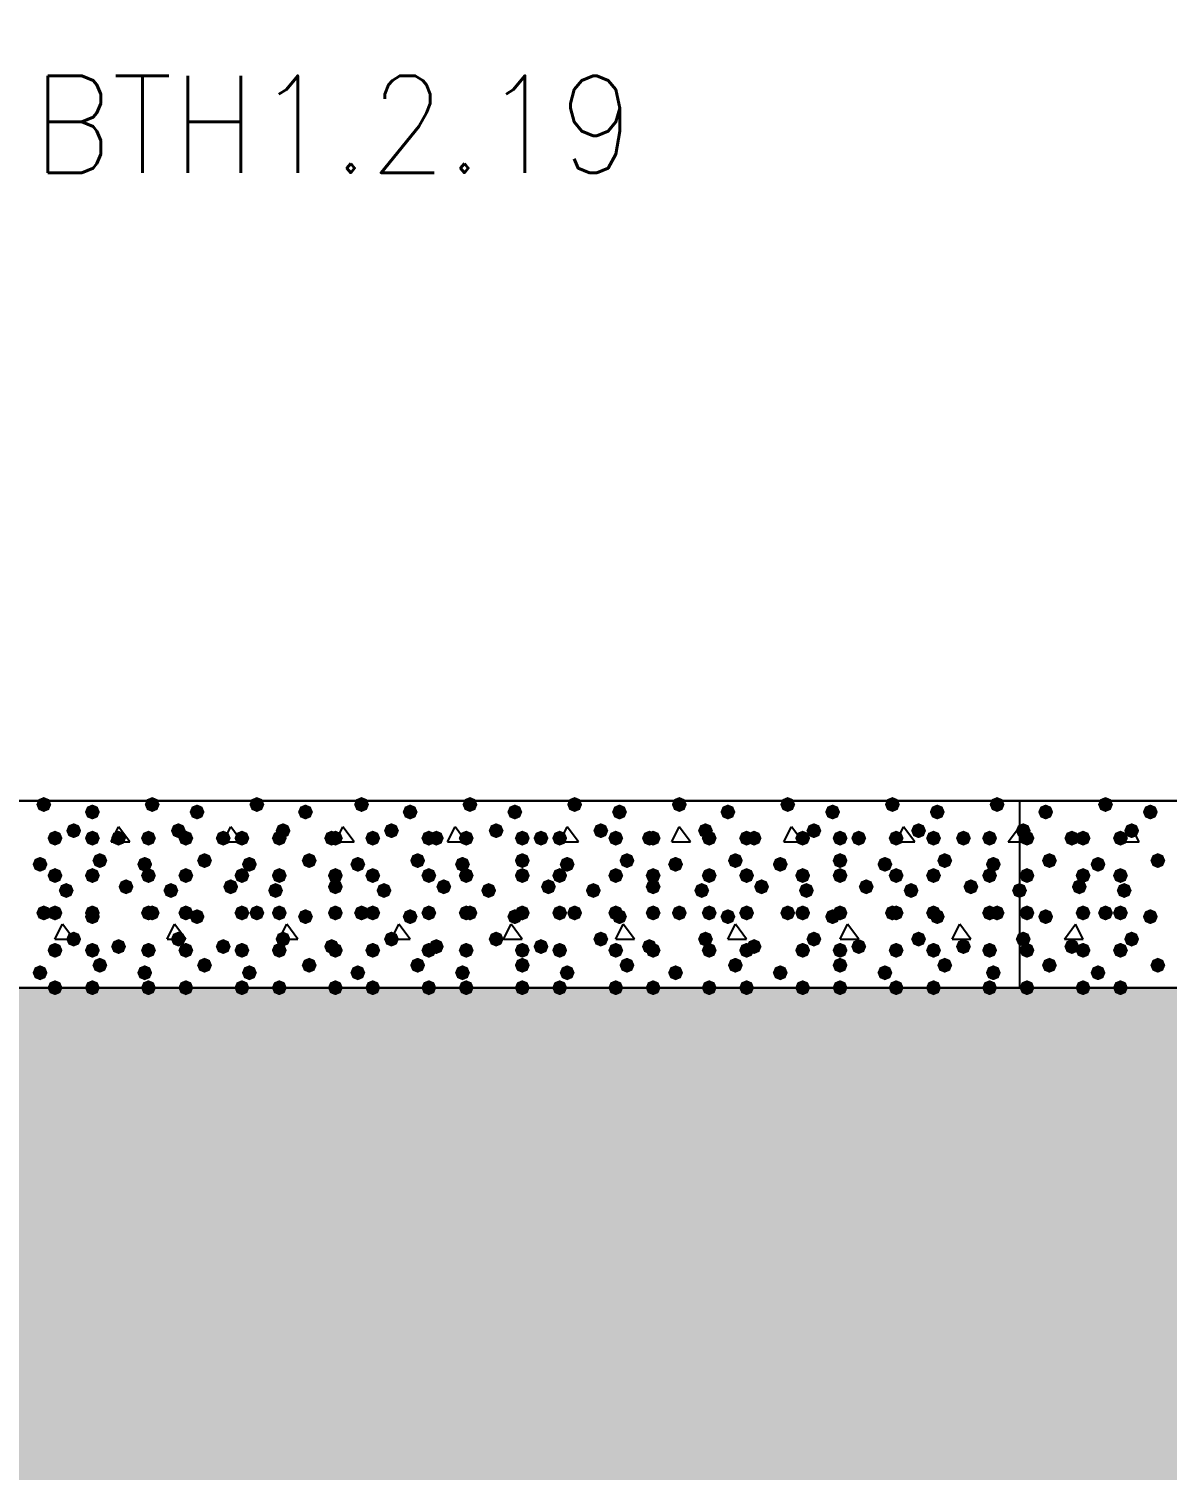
# Model space of a CAD drawing. Header units: millimetres. Extents: x 0 to 420, y 0 to 297.
# Drawn here: x 331.89 to 344.78, y 121.45 to 137.77 of the extents above; entities that cross this region are included whole.
import ezdxf

# ---------------------------------------------------------------- set-up
doc = ezdxf.new("R2010")
doc.units = ezdxf.units.MM
doc.layers.get('0').update_dxf_attribs({"linetype": 'CONTINUOUS'})
doc.styles.get("Standard").update_dxf_attribs({"font": 'STANDARD'})

msp = doc.modelspace()

# ---------------------------------------------------------------- hatches: boundary and pattern name
at = {"true_color": 0x000008}
for points in [[(332.147333, 128.989667), (332.122462, 128.929871), (332.062667, 128.905), (332.002871, 128.929871), (331.978, 128.989667), (332.002871, 129.049462), (332.062667, 129.074333), (332.122462, 129.049463)], [(332.697667, 128.905), (332.672796, 128.845204), (332.613, 128.820333), (332.553204, 128.845204), (332.528333, 128.905), (332.553204, 128.964796), (332.613, 128.989667), (332.672796, 128.964796)], [(333.375, 128.989667), (333.350129, 128.929871), (333.290333, 128.905), (333.230537, 128.929871), (333.205667, 128.989667), (333.230537, 129.049462), (333.290333, 129.074333), (333.350129, 129.049463)], [(333.883, 128.905), (333.858129, 128.845204), (333.798333, 128.820333), (333.738538, 128.845204), (333.713667, 128.905), (333.738537, 128.964796), (333.798333, 128.989667), (333.858129, 128.964796)], [(334.560333, 128.989667), (334.535462, 128.929871), (334.475667, 128.905), (334.415871, 128.929871), (334.391, 128.989667), (334.415871, 129.049462), (334.475667, 129.074333), (334.535462, 129.049463)], [(335.110667, 128.905), (335.085796, 128.845204), (335.026, 128.820333), (334.966204, 128.845204), (334.941333, 128.905), (334.966204, 128.964796), (335.026, 128.989667), (335.085796, 128.964796)], [(335.745667, 128.989667), (335.720796, 128.929871), (335.661, 128.905), (335.601204, 128.929871), (335.576333, 128.989667), (335.601204, 129.049462), (335.661, 129.074333), (335.720796, 129.049463)], [(336.296, 128.905), (336.271129, 128.845204), (336.211333, 128.820333), (336.151538, 128.845204), (336.126667, 128.905), (336.151537, 128.964796), (336.211333, 128.989667), (336.271129, 128.964796)], [(336.973333, 128.989667), (336.948463, 128.929871), (336.888667, 128.905), (336.828871, 128.929871), (336.804, 128.989667), (336.828871, 129.049462), (336.888667, 129.074333), (336.948462, 129.049463)], [(337.481333, 128.905), (337.456462, 128.845204), (337.396667, 128.820333), (337.336871, 128.845204), (337.312, 128.905), (337.336871, 128.964796), (337.396667, 128.989667), (337.456462, 128.964796)], [(338.158667, 128.989667), (338.133796, 128.929871), (338.074, 128.905), (338.014204, 128.929871), (337.989333, 128.989667), (338.014204, 129.049462), (338.074, 129.074333), (338.133796, 129.049463)], [(338.666667, 128.905), (338.641796, 128.845204), (338.582, 128.820333), (338.522204, 128.845204), (338.497333, 128.905), (338.522204, 128.964796), (338.582, 128.989667), (338.641796, 128.964796)], [(339.344, 128.989667), (339.319129, 128.929871), (339.259333, 128.905), (339.199537, 128.929871), (339.174667, 128.989667), (339.199537, 129.049462), (339.259333, 129.074333), (339.319129, 129.049463)], [(339.894333, 128.905), (339.869462, 128.845204), (339.809667, 128.820333), (339.749871, 128.845204), (339.725, 128.905), (339.749871, 128.964796), (339.809667, 128.989667), (339.869462, 128.964796)], [(340.571667, 128.989667), (340.546796, 128.929871), (340.487, 128.905), (340.427204, 128.929871), (340.402333, 128.989667), (340.427204, 129.049462), (340.487, 129.074333), (340.546796, 129.049463)], [(341.079667, 128.905), (341.054796, 128.845204), (340.995, 128.820333), (340.935204, 128.845204), (340.910333, 128.905), (340.935204, 128.964796), (340.995, 128.989667), (341.054796, 128.964796)], [(341.757, 128.989667), (341.732129, 128.929871), (341.672333, 128.905), (341.612538, 128.929871), (341.587667, 128.989667), (341.612537, 129.049462), (341.672333, 129.074333), (341.732129, 129.049463)], [(342.265, 128.905), (342.240129, 128.845204), (342.180333, 128.820333), (342.120538, 128.845204), (342.095667, 128.905), (342.120537, 128.964796), (342.180333, 128.989667), (342.240129, 128.964796)], [(342.942333, 128.989667), (342.917462, 128.929871), (342.857667, 128.905), (342.797871, 128.929871), (342.773, 128.989667), (342.797871, 129.049462), (342.857667, 129.074333), (342.917462, 129.049463)], [(332.274333, 128.608667), (332.249462, 128.548871), (332.189667, 128.524), (332.129871, 128.548871), (332.105, 128.608667), (332.129871, 128.668462), (332.189667, 128.693333), (332.249462, 128.668463)], [(332.486, 128.693333), (332.461129, 128.633537), (332.401333, 128.608667), (332.341537, 128.633537), (332.316667, 128.693333), (332.341537, 128.753129), (332.401333, 128.778), (332.461129, 128.753129)], [(332.697667, 128.608667), (332.672796, 128.548871), (332.613, 128.524), (332.553204, 128.548871), (332.528333, 128.608667), (332.553204, 128.668462), (332.613, 128.693333), (332.672796, 128.668463)], [(332.994, 128.608667), (332.969129, 128.548871), (332.909333, 128.524), (332.849538, 128.548871), (332.824667, 128.608667), (332.849537, 128.668462), (332.909333, 128.693333), (332.969129, 128.668463)], [(333.332667, 128.608667), (333.307796, 128.548871), (333.248, 128.524), (333.188204, 128.548871), (333.163333, 128.608667), (333.188204, 128.668462), (333.248, 128.693333), (333.307796, 128.668463)], [(333.671333, 128.693333), (333.646462, 128.633537), (333.586667, 128.608667), (333.526871, 128.633537), (333.502, 128.693333), (333.526871, 128.753129), (333.586667, 128.778), (333.646462, 128.753129)], [(333.756, 128.608667), (333.731129, 128.548871), (333.671333, 128.524), (333.611537, 128.548871), (333.586667, 128.608667), (333.611537, 128.668462), (333.671333, 128.693333), (333.731129, 128.668463)], [(334.179333, 128.608667), (334.154462, 128.548871), (334.094667, 128.524), (334.034871, 128.548871), (334.01, 128.608667), (334.034871, 128.668462), (334.094667, 128.693333), (334.154462, 128.668463)], [(334.391, 128.608667), (334.366129, 128.548871), (334.306333, 128.524), (334.246537, 128.548871), (334.221667, 128.608667), (334.246537, 128.668462), (334.306333, 128.693333), (334.366129, 128.668463)], [(334.814333, 128.608667), (334.789462, 128.548871), (334.729667, 128.524), (334.669871, 128.548871), (334.645, 128.608667), (334.669871, 128.668462), (334.729667, 128.693333), (334.789462, 128.668463)], [(334.856667, 128.693333), (334.831796, 128.633537), (334.772, 128.608667), (334.712204, 128.633537), (334.687333, 128.693333), (334.712204, 128.753129), (334.772, 128.778), (334.831796, 128.753129)], [(335.407, 128.608667), (335.382129, 128.548871), (335.322333, 128.524), (335.262538, 128.548871), (335.237667, 128.608667), (335.262537, 128.668462), (335.322333, 128.693333), (335.382129, 128.668463)], [(335.449333, 128.608667), (335.424463, 128.548871), (335.364667, 128.524), (335.304871, 128.548871), (335.28, 128.608667), (335.304871, 128.668462), (335.364667, 128.693333), (335.424462, 128.668463)], [(335.872667, 128.608667), (335.847796, 128.548871), (335.788, 128.524), (335.728204, 128.548871), (335.703333, 128.608667), (335.728204, 128.668462), (335.788, 128.693333), (335.847796, 128.668463)], [(336.084333, 128.693333), (336.059463, 128.633537), (335.999667, 128.608667), (335.939871, 128.633537), (335.915, 128.693333), (335.939871, 128.753129), (335.999667, 128.778), (336.059462, 128.753129)], [(336.507667, 128.608667), (336.482796, 128.548871), (336.423, 128.524), (336.363204, 128.548871), (336.338333, 128.608667), (336.363204, 128.668462), (336.423, 128.693333), (336.482796, 128.668463)], [(336.592333, 128.608667), (336.567462, 128.548871), (336.507667, 128.524), (336.447871, 128.548871), (336.423, 128.608667), (336.447871, 128.668462), (336.507667, 128.693333), (336.567462, 128.668463)], [(336.931, 128.608667), (336.906129, 128.548871), (336.846333, 128.524), (336.786538, 128.548871), (336.761667, 128.608667), (336.786537, 128.668462), (336.846333, 128.693333), (336.906129, 128.668463)], [(337.269667, 128.693333), (337.244796, 128.633537), (337.185, 128.608667), (337.125204, 128.633537), (337.100333, 128.693333), (337.125204, 128.753129), (337.185, 128.778), (337.244796, 128.753129)], [(337.566, 128.608667), (337.541129, 128.548871), (337.481333, 128.524), (337.421538, 128.548871), (337.396667, 128.608667), (337.421537, 128.668462), (337.481333, 128.693333), (337.541129, 128.668463)], [(337.777667, 128.608667), (337.752796, 128.548871), (337.693, 128.524), (337.633204, 128.548871), (337.608333, 128.608667), (337.633204, 128.668462), (337.693, 128.693333), (337.752796, 128.668463)], [(337.989333, 128.608667), (337.964462, 128.548871), (337.904667, 128.524), (337.844871, 128.548871), (337.82, 128.608667), (337.844871, 128.668462), (337.904667, 128.693333), (337.964462, 128.668463)], [(338.455, 128.693333), (338.430129, 128.633537), (338.370333, 128.608667), (338.310538, 128.633537), (338.285667, 128.693333), (338.310537, 128.753129), (338.370333, 128.778), (338.430129, 128.753129)], [(338.624333, 128.608667), (338.599462, 128.548871), (338.539667, 128.524), (338.479871, 128.548871), (338.455, 128.608667), (338.479871, 128.668462), (338.539667, 128.693333), (338.599462, 128.668463)], [(339.005333, 128.608667), (338.980462, 128.548871), (338.920667, 128.524), (338.860871, 128.548871), (338.836, 128.608667), (338.860871, 128.668462), (338.920667, 128.693333), (338.980462, 128.668463)], [(339.047667, 128.608667), (339.022796, 128.548871), (338.963, 128.524), (338.903204, 128.548871), (338.878333, 128.608667), (338.903204, 128.668462), (338.963, 128.693333), (339.022796, 128.668463)], [(339.640333, 128.693333), (339.615463, 128.633537), (339.555667, 128.608667), (339.495871, 128.633537), (339.471, 128.693333), (339.495871, 128.753129), (339.555667, 128.778), (339.615462, 128.753129)], [(339.682667, 128.608667), (339.657796, 128.548871), (339.598, 128.524), (339.538204, 128.548871), (339.513333, 128.608667), (339.538204, 128.668462), (339.598, 128.693333), (339.657796, 128.668463)], [(340.106, 128.608667), (340.081129, 128.548871), (340.021333, 128.524), (339.961537, 128.548871), (339.936667, 128.608667), (339.961537, 128.668462), (340.021333, 128.693333), (340.081129, 128.668463)], [(340.190667, 128.608667), (340.165796, 128.548871), (340.106, 128.524), (340.046204, 128.548871), (340.021333, 128.608667), (340.046204, 128.668462), (340.106, 128.693333), (340.165796, 128.668463)], [(340.741, 128.608667), (340.716129, 128.548871), (340.656333, 128.524), (340.596537, 128.548871), (340.571667, 128.608667), (340.596537, 128.668462), (340.656333, 128.693333), (340.716129, 128.668463)], [(340.868, 128.693333), (340.843129, 128.633537), (340.783333, 128.608667), (340.723538, 128.633537), (340.698667, 128.693333), (340.723537, 128.753129), (340.783333, 128.778), (340.843129, 128.753129)], [(341.164333, 128.608667), (341.139462, 128.548871), (341.079667, 128.524), (341.019871, 128.548871), (340.995, 128.608667), (341.019871, 128.668462), (341.079667, 128.693333), (341.139462, 128.668463)], [(341.376, 128.608667), (341.351129, 128.548871), (341.291333, 128.524), (341.231537, 128.548871), (341.206667, 128.608667), (341.231537, 128.668462), (341.291333, 128.693333), (341.351129, 128.668463)], [(341.799333, 128.608667), (341.774462, 128.548871), (341.714667, 128.524), (341.654871, 128.548871), (341.63, 128.608667), (341.654871, 128.668462), (341.714667, 128.693333), (341.774462, 128.668463)], [(342.053333, 128.693333), (342.028462, 128.633537), (341.968667, 128.608667), (341.908871, 128.633537), (341.884, 128.693333), (341.908871, 128.753129), (341.968667, 128.778), (342.028462, 128.753129)], [(342.222667, 128.608667), (342.197796, 128.548871), (342.138, 128.524), (342.078204, 128.548871), (342.053333, 128.608667), (342.078204, 128.668462), (342.138, 128.693333), (342.197796, 128.668463)], [(342.561333, 128.608667), (342.536462, 128.548871), (342.476667, 128.524), (342.416871, 128.548871), (342.392, 128.608667), (342.416871, 128.668462), (342.476667, 128.693333), (342.536462, 128.668463)], [(342.857667, 128.608667), (342.832796, 128.548871), (342.773, 128.524), (342.713204, 128.548871), (342.688333, 128.608667), (342.713204, 128.668462), (342.773, 128.693333), (342.832796, 128.668463)], [(332.105, 128.312333), (332.080129, 128.252537), (332.020333, 128.227667), (331.960537, 128.252537), (331.935667, 128.312333), (331.960537, 128.372129), (332.020333, 128.397), (332.080129, 128.372129)], [(332.782333, 128.354667), (332.757462, 128.294871), (332.697667, 128.27), (332.637871, 128.294871), (332.613, 128.354667), (332.637871, 128.414462), (332.697667, 128.439333), (332.757462, 128.414463)], [(333.290333, 128.312333), (333.265463, 128.252537), (333.205667, 128.227667), (333.145871, 128.252537), (333.121, 128.312333), (333.145871, 128.372129), (333.205667, 128.397), (333.265462, 128.372129)], [(333.967667, 128.354667), (333.942796, 128.294871), (333.883, 128.27), (333.823204, 128.294871), (333.798333, 128.354667), (333.823204, 128.414462), (333.883, 128.439333), (333.942796, 128.414463)], [(334.475667, 128.312333), (334.450796, 128.252537), (334.391, 128.227667), (334.331204, 128.252537), (334.306333, 128.312333), (334.331204, 128.372129), (334.391, 128.397), (334.450796, 128.372129)], [(335.153, 128.354667), (335.128129, 128.294871), (335.068333, 128.27), (335.008537, 128.294871), (334.983667, 128.354667), (335.008537, 128.414462), (335.068333, 128.439333), (335.128129, 128.414463)], [(335.703333, 128.312333), (335.678463, 128.252537), (335.618667, 128.227667), (335.558871, 128.252537), (335.534, 128.312333), (335.558871, 128.372129), (335.618667, 128.397), (335.678462, 128.372129)], [(336.380667, 128.354667), (336.355796, 128.294871), (336.296, 128.27), (336.236204, 128.294871), (336.211333, 128.354667), (336.236204, 128.414462), (336.296, 128.439333), (336.355796, 128.414463)], [(336.888667, 128.312333), (336.863796, 128.252537), (336.804, 128.227667), (336.744204, 128.252537), (336.719333, 128.312333), (336.744204, 128.372129), (336.804, 128.397), (336.863796, 128.372129)], [(337.566, 128.354667), (337.541129, 128.294871), (337.481333, 128.27), (337.421538, 128.294871), (337.396667, 128.354667), (337.421537, 128.414462), (337.481333, 128.439333), (337.541129, 128.414463)], [(338.074, 128.312333), (338.049129, 128.252537), (337.989333, 128.227667), (337.929537, 128.252537), (337.904667, 128.312333), (337.929537, 128.372129), (337.989333, 128.397), (338.049129, 128.372129)], [(338.751333, 128.354667), (338.726462, 128.294871), (338.666667, 128.27), (338.606871, 128.294871), (338.582, 128.354667), (338.606871, 128.414462), (338.666667, 128.439333), (338.726462, 128.414463)], [(339.301667, 128.312333), (339.276796, 128.252537), (339.217, 128.227667), (339.157204, 128.252537), (339.132333, 128.312333), (339.157204, 128.372129), (339.217, 128.397), (339.276796, 128.372129)], [(339.979, 128.354667), (339.954129, 128.294871), (339.894333, 128.27), (339.834538, 128.294871), (339.809667, 128.354667), (339.834537, 128.414462), (339.894333, 128.439333), (339.954129, 128.414463)], [(340.487, 128.312333), (340.462129, 128.252537), (340.402333, 128.227667), (340.342538, 128.252537), (340.317667, 128.312333), (340.342537, 128.372129), (340.402333, 128.397), (340.462129, 128.372129)], [(341.164333, 128.354667), (341.139462, 128.294871), (341.079667, 128.27), (341.019871, 128.294871), (340.995, 128.354667), (341.019871, 128.414462), (341.079667, 128.439333), (341.139462, 128.414463)], [(341.672333, 128.312333), (341.647462, 128.252537), (341.587667, 128.227667), (341.527871, 128.252537), (341.503, 128.312333), (341.527871, 128.372129), (341.587667, 128.397), (341.647462, 128.372129)], [(342.349667, 128.354667), (342.324796, 128.294871), (342.265, 128.27), (342.205204, 128.294871), (342.180333, 128.354667), (342.205204, 128.414462), (342.265, 128.439333), (342.324796, 128.414463)], [(342.9, 128.312333), (342.875129, 128.252537), (342.815333, 128.227667), (342.755538, 128.252537), (342.730667, 128.312333), (342.755537, 128.372129), (342.815333, 128.397), (342.875129, 128.372129)], [(332.274333, 128.185333), (332.249462, 128.125538), (332.189667, 128.100667), (332.129871, 128.125538), (332.105, 128.185333), (332.129871, 128.245129), (332.189667, 128.27), (332.249462, 128.245129)], [(332.697667, 128.185333), (332.672796, 128.125538), (332.613, 128.100667), (332.553204, 128.125538), (332.528333, 128.185333), (332.553204, 128.245129), (332.613, 128.27), (332.672796, 128.245129)], [(333.078667, 128.058333), (333.053796, 127.998538), (332.994, 127.973667), (332.934204, 127.998538), (332.909333, 128.058333), (332.934204, 128.118129), (332.994, 128.143), (333.053796, 128.118129)], [(333.332667, 128.185333), (333.307796, 128.125538), (333.248, 128.100667), (333.188204, 128.125538), (333.163333, 128.185333), (333.188204, 128.245129), (333.248, 128.27), (333.307796, 128.245129)], [(333.756, 128.185333), (333.731129, 128.125538), (333.671333, 128.100667), (333.611537, 128.125538), (333.586667, 128.185333), (333.611537, 128.245129), (333.671333, 128.27), (333.731129, 128.245129)], [(334.264, 128.058333), (334.239129, 127.998538), (334.179333, 127.973667), (334.119537, 127.998538), (334.094667, 128.058333), (334.119537, 128.118129), (334.179333, 128.143), (334.239129, 128.118129)], [(334.391, 128.185333), (334.366129, 128.125538), (334.306333, 128.100667), (334.246537, 128.125538), (334.221667, 128.185333), (334.246537, 128.245129), (334.306333, 128.27), (334.366129, 128.245129)], [(334.814333, 128.185333), (334.789462, 128.125538), (334.729667, 128.100667), (334.669871, 128.125538), (334.645, 128.185333), (334.669871, 128.245129), (334.729667, 128.27), (334.789462, 128.245129)], [(335.449333, 128.185333), (335.424463, 128.125538), (335.364667, 128.100667), (335.304871, 128.125538), (335.28, 128.185333), (335.304871, 128.245129), (335.364667, 128.27), (335.424462, 128.245129)], [(335.449333, 128.058333), (335.424463, 127.998538), (335.364667, 127.973667), (335.304871, 127.998538), (335.28, 128.058333), (335.304871, 128.118129), (335.364667, 128.143), (335.424462, 128.118129)], [(335.872667, 128.185333), (335.847796, 128.125538), (335.788, 128.100667), (335.728204, 128.125538), (335.703333, 128.185333), (335.728204, 128.245129), (335.788, 128.27), (335.847796, 128.245129)], [(336.507667, 128.185333), (336.482796, 128.125538), (336.423, 128.100667), (336.363204, 128.125538), (336.338333, 128.185333), (336.363204, 128.245129), (336.423, 128.27), (336.482796, 128.245129)], [(336.677, 128.058333), (336.652129, 127.998538), (336.592333, 127.973667), (336.532537, 127.998538), (336.507667, 128.058333), (336.532537, 128.118129), (336.592333, 128.143), (336.652129, 128.118129)], [(336.931, 128.185333), (336.906129, 128.125538), (336.846333, 128.100667), (336.786538, 128.125538), (336.761667, 128.185333), (336.786537, 128.245129), (336.846333, 128.27), (336.906129, 128.245129)], [(337.566, 128.185333), (337.541129, 128.125538), (337.481333, 128.100667), (337.421538, 128.125538), (337.396667, 128.185333), (337.421537, 128.245129), (337.481333, 128.27), (337.541129, 128.245129)], [(337.862333, 128.058333), (337.837462, 127.998538), (337.777667, 127.973667), (337.717871, 127.998538), (337.693, 128.058333), (337.717871, 128.118129), (337.777667, 128.143), (337.837462, 128.118129)], [(337.989333, 128.185333), (337.964462, 128.125538), (337.904667, 128.100667), (337.844871, 128.125538), (337.82, 128.185333), (337.844871, 128.245129), (337.904667, 128.27), (337.964462, 128.245129)], [(338.624333, 128.185333), (338.599462, 128.125538), (338.539667, 128.100667), (338.479871, 128.125538), (338.455, 128.185333), (338.479871, 128.245129), (338.539667, 128.27), (338.599462, 128.245129)], [(339.047667, 128.185333), (339.022796, 128.125538), (338.963, 128.100667), (338.903204, 128.125538), (338.878333, 128.185333), (338.903204, 128.245129), (338.963, 128.27), (339.022796, 128.245129)], [(339.047667, 128.058333), (339.022796, 127.998538), (338.963, 127.973667), (338.903204, 127.998538), (338.878333, 128.058333), (338.903204, 128.118129), (338.963, 128.143), (339.022796, 128.118129)], [(339.682667, 128.185333), (339.657796, 128.125538), (339.598, 128.100667), (339.538204, 128.125538), (339.513333, 128.185333), (339.538204, 128.245129), (339.598, 128.27), (339.657796, 128.245129)], [(340.106, 128.185333), (340.081129, 128.125538), (340.021333, 128.100667), (339.961537, 128.125538), (339.936667, 128.185333), (339.961537, 128.245129), (340.021333, 128.27), (340.081129, 128.245129)], [(340.275333, 128.058333), (340.250463, 127.998538), (340.190667, 127.973667), (340.130871, 127.998538), (340.106, 128.058333), (340.130871, 128.118129), (340.190667, 128.143), (340.250462, 128.118129)], [(340.741, 128.185333), (340.716129, 128.125538), (340.656333, 128.100667), (340.596537, 128.125538), (340.571667, 128.185333), (340.596537, 128.245129), (340.656333, 128.27), (340.716129, 128.245129)], [(341.164333, 128.185333), (341.139462, 128.125538), (341.079667, 128.100667), (341.019871, 128.125538), (340.995, 128.185333), (341.019871, 128.245129), (341.079667, 128.27), (341.139462, 128.245129)], [(341.460667, 128.058333), (341.435796, 127.998538), (341.376, 127.973667), (341.316204, 127.998538), (341.291333, 128.058333), (341.316204, 128.118129), (341.376, 128.143), (341.435796, 128.118129)], [(341.799333, 128.185333), (341.774462, 128.125538), (341.714667, 128.100667), (341.654871, 128.125538), (341.63, 128.185333), (341.654871, 128.245129), (341.714667, 128.27), (341.774462, 128.245129)], [(342.222667, 128.185333), (342.197796, 128.125538), (342.138, 128.100667), (342.078204, 128.125538), (342.053333, 128.185333), (342.078204, 128.245129), (342.138, 128.27), (342.197796, 128.245129)], [(342.646, 128.058333), (342.621129, 127.998538), (342.561333, 127.973667), (342.501537, 127.998538), (342.476667, 128.058333), (342.501537, 128.118129), (342.561333, 128.143), (342.621129, 128.118129)], [(342.857667, 128.185333), (342.832796, 128.125538), (342.773, 128.100667), (342.713204, 128.125538), (342.688333, 128.185333), (342.713204, 128.245129), (342.773, 128.27), (342.832796, 128.245129)], [(332.401333, 128.016), (332.376463, 127.956204), (332.316667, 127.931333), (332.256871, 127.956204), (332.232, 128.016), (332.256871, 128.075796), (332.316667, 128.100667), (332.376462, 128.075796)], [(333.586667, 128.016), (333.561796, 127.956204), (333.502, 127.931333), (333.442204, 127.956204), (333.417333, 128.016), (333.442204, 128.075796), (333.502, 128.100667), (333.561796, 128.075796)], [(334.772, 128.016), (334.747129, 127.956204), (334.687333, 127.931333), (334.627538, 127.956204), (334.602667, 128.016), (334.627537, 128.075796), (334.687333, 128.100667), (334.747129, 128.075796)], [(335.999667, 128.016), (335.974796, 127.956204), (335.915, 127.931333), (335.855204, 127.956204), (335.830333, 128.016), (335.855204, 128.075796), (335.915, 128.100667), (335.974796, 128.075796)], [(337.185, 128.016), (337.160129, 127.956204), (337.100333, 127.931333), (337.040538, 127.956204), (337.015667, 128.016), (337.040537, 128.075796), (337.100333, 128.100667), (337.160129, 128.075796)], [(338.370333, 128.016), (338.345463, 127.956204), (338.285667, 127.931333), (338.225871, 127.956204), (338.201, 128.016), (338.225871, 128.075796), (338.285667, 128.100667), (338.345462, 128.075796)], [(339.598, 128.016), (339.573129, 127.956204), (339.513333, 127.931333), (339.453538, 127.956204), (339.428667, 128.016), (339.453537, 128.075796), (339.513333, 128.100667), (339.573129, 128.075796)], [(340.783333, 128.016), (340.758462, 127.956204), (340.698667, 127.931333), (340.638871, 127.956204), (340.614, 128.016), (340.638871, 128.075796), (340.698667, 128.100667), (340.758462, 128.075796)], [(341.968667, 128.016), (341.943796, 127.956204), (341.884, 127.931333), (341.824204, 127.956204), (341.799333, 128.016), (341.824204, 128.075796), (341.884, 128.100667), (341.943796, 128.075796)], [(343.196333, 128.016), (343.171462, 127.956204), (343.111667, 127.931333), (343.051871, 127.956204), (343.027, 128.016), (343.051871, 128.075796), (343.111667, 128.100667), (343.171462, 128.075796)], [(332.147333, 127.762), (332.122462, 127.702204), (332.062667, 127.677333), (332.002871, 127.702204), (331.978, 127.762), (332.002871, 127.821796), (332.062667, 127.846667), (332.122462, 127.821796)], [(332.274333, 127.762), (332.249462, 127.702204), (332.189667, 127.677333), (332.129871, 127.702204), (332.105, 127.762), (332.129871, 127.821796), (332.189667, 127.846667), (332.249462, 127.821796)], [(332.697667, 127.762), (332.672796, 127.702204), (332.613, 127.677333), (332.553204, 127.702204), (332.528333, 127.762), (332.553204, 127.821796), (332.613, 127.846667), (332.672796, 127.821796)], [(332.697667, 127.719667), (332.672796, 127.659871), (332.613, 127.635), (332.553204, 127.659871), (332.528333, 127.719667), (332.553204, 127.779462), (332.613, 127.804333), (332.672796, 127.779463)], [(333.332667, 127.762), (333.307796, 127.702204), (333.248, 127.677333), (333.188204, 127.702204), (333.163333, 127.762), (333.188204, 127.821796), (333.248, 127.846667), (333.307796, 127.821796)], [(333.375, 127.762), (333.350129, 127.702204), (333.290333, 127.677333), (333.230537, 127.702204), (333.205667, 127.762), (333.230537, 127.821796), (333.290333, 127.846667), (333.350129, 127.821796)], [(333.756, 127.762), (333.731129, 127.702204), (333.671333, 127.677333), (333.611537, 127.702204), (333.586667, 127.762), (333.611537, 127.821796), (333.671333, 127.846667), (333.731129, 127.821796)], [(333.883, 127.719667), (333.858129, 127.659871), (333.798333, 127.635), (333.738538, 127.659871), (333.713667, 127.719667), (333.738537, 127.779462), (333.798333, 127.804333), (333.858129, 127.779463)], [(334.391, 127.762), (334.366129, 127.702204), (334.306333, 127.677333), (334.246537, 127.702204), (334.221667, 127.762), (334.246537, 127.821796), (334.306333, 127.846667), (334.366129, 127.821796)], [(334.560333, 127.762), (334.535462, 127.702204), (334.475667, 127.677333), (334.415871, 127.702204), (334.391, 127.762), (334.415871, 127.821796), (334.475667, 127.846667), (334.535462, 127.821796)], [(334.814333, 127.762), (334.789462, 127.702204), (334.729667, 127.677333), (334.669871, 127.702204), (334.645, 127.762), (334.669871, 127.821796), (334.729667, 127.846667), (334.789462, 127.821796)], [(335.110667, 127.719667), (335.085796, 127.659871), (335.026, 127.635), (334.966204, 127.659871), (334.941333, 127.719667), (334.966204, 127.779462), (335.026, 127.804333), (335.085796, 127.779463)], [(335.449333, 127.762), (335.424463, 127.702204), (335.364667, 127.677333), (335.304871, 127.702204), (335.28, 127.762), (335.304871, 127.821796), (335.364667, 127.846667), (335.424462, 127.821796)], [(335.745667, 127.762), (335.720796, 127.702204), (335.661, 127.677333), (335.601204, 127.702204), (335.576333, 127.762), (335.601204, 127.821796), (335.661, 127.846667), (335.720796, 127.821796)], [(335.872667, 127.762), (335.847796, 127.702204), (335.788, 127.677333), (335.728204, 127.702204), (335.703333, 127.762), (335.728204, 127.821796), (335.788, 127.846667), (335.847796, 127.821796)], [(336.296, 127.719667), (336.271129, 127.659871), (336.211333, 127.635), (336.151538, 127.659871), (336.126667, 127.719667), (336.151537, 127.779462), (336.211333, 127.804333), (336.271129, 127.779463)], [(336.507667, 127.762), (336.482796, 127.702204), (336.423, 127.677333), (336.363204, 127.702204), (336.338333, 127.762), (336.363204, 127.821796), (336.423, 127.846667), (336.482796, 127.821796)], [(336.931, 127.762), (336.906129, 127.702204), (336.846333, 127.677333), (336.786538, 127.702204), (336.761667, 127.762), (336.786537, 127.821796), (336.846333, 127.846667), (336.906129, 127.821796)], [(336.973333, 127.762), (336.948463, 127.702204), (336.888667, 127.677333), (336.828871, 127.702204), (336.804, 127.762), (336.828871, 127.821796), (336.888667, 127.846667), (336.948462, 127.821796)], [(337.481333, 127.719667), (337.456462, 127.659871), (337.396667, 127.635), (337.336871, 127.659871), (337.312, 127.719667), (337.336871, 127.779462), (337.396667, 127.804333), (337.456462, 127.779463)], [(337.566, 127.762), (337.541129, 127.702204), (337.481333, 127.677333), (337.421538, 127.702204), (337.396667, 127.762), (337.421537, 127.821796), (337.481333, 127.846667), (337.541129, 127.821796)], [(337.989333, 127.762), (337.964462, 127.702204), (337.904667, 127.677333), (337.844871, 127.702204), (337.82, 127.762), (337.844871, 127.821796), (337.904667, 127.846667), (337.964462, 127.821796)], [(338.158667, 127.762), (338.133796, 127.702204), (338.074, 127.677333), (338.014204, 127.702204), (337.989333, 127.762), (338.014204, 127.821796), (338.074, 127.846667), (338.133796, 127.821796)], [(338.624333, 127.762), (338.599462, 127.702204), (338.539667, 127.677333), (338.479871, 127.702204), (338.455, 127.762), (338.479871, 127.821796), (338.539667, 127.846667), (338.599462, 127.821796)], [(338.666667, 127.719667), (338.641796, 127.659871), (338.582, 127.635), (338.522204, 127.659871), (338.497333, 127.719667), (338.522204, 127.779462), (338.582, 127.804333), (338.641796, 127.779463)], [(339.047667, 127.762), (339.022796, 127.702204), (338.963, 127.677333), (338.903204, 127.702204), (338.878333, 127.762), (338.903204, 127.821796), (338.963, 127.846667), (339.022796, 127.821796)], [(339.344, 127.762), (339.319129, 127.702204), (339.259333, 127.677333), (339.199537, 127.702204), (339.174667, 127.762), (339.199537, 127.821796), (339.259333, 127.846667), (339.319129, 127.821796)], [(339.682667, 127.762), (339.657796, 127.702204), (339.598, 127.677333), (339.538204, 127.702204), (339.513333, 127.762), (339.538204, 127.821796), (339.598, 127.846667), (339.657796, 127.821796)], [(339.894333, 127.719667), (339.869462, 127.659871), (339.809667, 127.635), (339.749871, 127.659871), (339.725, 127.719667), (339.749871, 127.779462), (339.809667, 127.804333), (339.869462, 127.779463)], [(340.106, 127.762), (340.081129, 127.702204), (340.021333, 127.677333), (339.961537, 127.702204), (339.936667, 127.762), (339.961537, 127.821796), (340.021333, 127.846667), (340.081129, 127.821796)], [(340.571667, 127.762), (340.546796, 127.702204), (340.487, 127.677333), (340.427204, 127.702204), (340.402333, 127.762), (340.427204, 127.821796), (340.487, 127.846667), (340.546796, 127.821796)], [(340.741, 127.762), (340.716129, 127.702204), (340.656333, 127.677333), (340.596537, 127.702204), (340.571667, 127.762), (340.596537, 127.821796), (340.656333, 127.846667), (340.716129, 127.821796)], [(341.079667, 127.719667), (341.054796, 127.659871), (340.995, 127.635), (340.935204, 127.659871), (340.910333, 127.719667), (340.935204, 127.779462), (340.995, 127.804333), (341.054796, 127.779463)], [(341.164333, 127.762), (341.139462, 127.702204), (341.079667, 127.677333), (341.019871, 127.702204), (340.995, 127.762), (341.019871, 127.821796), (341.079667, 127.846667), (341.139462, 127.821796)], [(341.757, 127.762), (341.732129, 127.702204), (341.672333, 127.677333), (341.612538, 127.702204), (341.587667, 127.762), (341.612537, 127.821796), (341.672333, 127.846667), (341.732129, 127.821796)], [(341.799333, 127.762), (341.774462, 127.702204), (341.714667, 127.677333), (341.654871, 127.702204), (341.63, 127.762), (341.654871, 127.821796), (341.714667, 127.846667), (341.774462, 127.821796)], [(342.222667, 127.762), (342.197796, 127.702204), (342.138, 127.677333), (342.078204, 127.702204), (342.053333, 127.762), (342.078204, 127.821796), (342.138, 127.846667), (342.197796, 127.821796)], [(342.265, 127.719667), (342.240129, 127.659871), (342.180333, 127.635), (342.120538, 127.659871), (342.095667, 127.719667), (342.120537, 127.779462), (342.180333, 127.804333), (342.240129, 127.779463)], [(342.857667, 127.762), (342.832796, 127.702204), (342.773, 127.677333), (342.713204, 127.702204), (342.688333, 127.762), (342.713204, 127.821796), (342.773, 127.846667), (342.832796, 127.821796)], [(342.942333, 127.762), (342.917462, 127.702204), (342.857667, 127.677333), (342.797871, 127.702204), (342.773, 127.762), (342.797871, 127.821796), (342.857667, 127.846667), (342.917462, 127.821796)], [(332.486, 127.465667), (332.461129, 127.405871), (332.401333, 127.381), (332.341537, 127.405871), (332.316667, 127.465667), (332.341537, 127.525462), (332.401333, 127.550333), (332.461129, 127.525463)], [(333.671333, 127.465667), (333.646462, 127.405871), (333.586667, 127.381), (333.526871, 127.405871), (333.502, 127.465667), (333.526871, 127.525462), (333.586667, 127.550333), (333.646462, 127.525463)], [(334.856667, 127.465667), (334.831796, 127.405871), (334.772, 127.381), (334.712204, 127.405871), (334.687333, 127.465667), (334.712204, 127.525462), (334.772, 127.550333), (334.831796, 127.525463)], [(336.084333, 127.465667), (336.059463, 127.405871), (335.999667, 127.381), (335.939871, 127.405871), (335.915, 127.465667), (335.939871, 127.525462), (335.999667, 127.550333), (336.059462, 127.525463)], [(337.269667, 127.465667), (337.244796, 127.405871), (337.185, 127.381), (337.125204, 127.405871), (337.100333, 127.465667), (337.125204, 127.525462), (337.185, 127.550333), (337.244796, 127.525463)], [(338.455, 127.465667), (338.430129, 127.405871), (338.370333, 127.381), (338.310538, 127.405871), (338.285667, 127.465667), (338.310537, 127.525462), (338.370333, 127.550333), (338.430129, 127.525463)], [(339.640333, 127.465667), (339.615463, 127.405871), (339.555667, 127.381), (339.495871, 127.405871), (339.471, 127.465667), (339.495871, 127.525462), (339.555667, 127.550333), (339.615462, 127.525463)], [(340.868, 127.465667), (340.843129, 127.405871), (340.783333, 127.381), (340.723538, 127.405871), (340.698667, 127.465667), (340.723537, 127.525462), (340.783333, 127.550333), (340.843129, 127.525463)], [(342.053333, 127.465667), (342.028462, 127.405871), (341.968667, 127.381), (341.908871, 127.405871), (341.884, 127.465667), (341.908871, 127.525462), (341.968667, 127.550333), (342.028462, 127.525463)], [(332.274333, 127.338667), (332.249462, 127.278871), (332.189667, 127.254), (332.129871, 127.278871), (332.105, 127.338667), (332.129871, 127.398462), (332.189667, 127.423333), (332.249462, 127.398463)], [(332.697667, 127.338667), (332.672796, 127.278871), (332.613, 127.254), (332.553204, 127.278871), (332.528333, 127.338667), (332.553204, 127.398462), (332.613, 127.423333), (332.672796, 127.398463)], [(332.994, 127.381), (332.969129, 127.321204), (332.909333, 127.296333), (332.849538, 127.321204), (332.824667, 127.381), (332.849537, 127.440796), (332.909333, 127.465667), (332.969129, 127.440796)], [(333.332667, 127.338667), (333.307796, 127.278871), (333.248, 127.254), (333.188204, 127.278871), (333.163333, 127.338667), (333.188204, 127.398462), (333.248, 127.423333), (333.307796, 127.398463)], [(333.756, 127.338667), (333.731129, 127.278871), (333.671333, 127.254), (333.611537, 127.278871), (333.586667, 127.338667), (333.611537, 127.398462), (333.671333, 127.423333), (333.731129, 127.398463)], [(334.179333, 127.381), (334.154462, 127.321204), (334.094667, 127.296333), (334.034871, 127.321204), (334.01, 127.381), (334.034871, 127.440796), (334.094667, 127.465667), (334.154462, 127.440796)], [(334.391, 127.338667), (334.366129, 127.278871), (334.306333, 127.254), (334.246537, 127.278871), (334.221667, 127.338667), (334.246537, 127.398462), (334.306333, 127.423333), (334.366129, 127.398463)], [(334.814333, 127.338667), (334.789462, 127.278871), (334.729667, 127.254), (334.669871, 127.278871), (334.645, 127.338667), (334.669871, 127.398462), (334.729667, 127.423333), (334.789462, 127.398463)], [(335.407, 127.381), (335.382129, 127.321204), (335.322333, 127.296333), (335.262538, 127.321204), (335.237667, 127.381), (335.262537, 127.440796), (335.322333, 127.465667), (335.382129, 127.440796)], [(335.449333, 127.338667), (335.424463, 127.278871), (335.364667, 127.254), (335.304871, 127.278871), (335.28, 127.338667), (335.304871, 127.398462), (335.364667, 127.423333), (335.424462, 127.398463)], [(335.872667, 127.338667), (335.847796, 127.278871), (335.788, 127.254), (335.728204, 127.278871), (335.703333, 127.338667), (335.728204, 127.398462), (335.788, 127.423333), (335.847796, 127.398463)], [(336.507667, 127.338667), (336.482796, 127.278871), (336.423, 127.254), (336.363204, 127.278871), (336.338333, 127.338667), (336.363204, 127.398462), (336.423, 127.423333), (336.482796, 127.398463)], [(336.592333, 127.381), (336.567462, 127.321204), (336.507667, 127.296333), (336.447871, 127.321204), (336.423, 127.381), (336.447871, 127.440796), (336.507667, 127.465667), (336.567462, 127.440796)], [(336.931, 127.338667), (336.906129, 127.278871), (336.846333, 127.254), (336.786538, 127.278871), (336.761667, 127.338667), (336.786537, 127.398462), (336.846333, 127.423333), (336.906129, 127.398463)], [(337.566, 127.338667), (337.541129, 127.278871), (337.481333, 127.254), (337.421538, 127.278871), (337.396667, 127.338667), (337.421537, 127.398462), (337.481333, 127.423333), (337.541129, 127.398463)], [(337.777667, 127.381), (337.752796, 127.321204), (337.693, 127.296333), (337.633204, 127.321204), (337.608333, 127.381), (337.633204, 127.440796), (337.693, 127.465667), (337.752796, 127.440796)], [(337.989333, 127.338667), (337.964462, 127.278871), (337.904667, 127.254), (337.844871, 127.278871), (337.82, 127.338667), (337.844871, 127.398462), (337.904667, 127.423333), (337.964462, 127.398463)], [(338.624333, 127.338667), (338.599462, 127.278871), (338.539667, 127.254), (338.479871, 127.278871), (338.455, 127.338667), (338.479871, 127.398462), (338.539667, 127.423333), (338.599462, 127.398463)], [(339.005333, 127.381), (338.980462, 127.321204), (338.920667, 127.296333), (338.860871, 127.321204), (338.836, 127.381), (338.860871, 127.440796), (338.920667, 127.465667), (338.980462, 127.440796)], [(339.047667, 127.338667), (339.022796, 127.278871), (338.963, 127.254), (338.903204, 127.278871), (338.878333, 127.338667), (338.903204, 127.398462), (338.963, 127.423333), (339.022796, 127.398463)], [(339.682667, 127.338667), (339.657796, 127.278871), (339.598, 127.254), (339.538204, 127.278871), (339.513333, 127.338667), (339.538204, 127.398462), (339.598, 127.423333), (339.657796, 127.398463)], [(340.106, 127.338667), (340.081129, 127.278871), (340.021333, 127.254), (339.961537, 127.278871), (339.936667, 127.338667), (339.961537, 127.398462), (340.021333, 127.423333), (340.081129, 127.398463)], [(340.190667, 127.381), (340.165796, 127.321204), (340.106, 127.296333), (340.046204, 127.321204), (340.021333, 127.381), (340.046204, 127.440796), (340.106, 127.465667), (340.165796, 127.440796)], [(340.741, 127.338667), (340.716129, 127.278871), (340.656333, 127.254), (340.596537, 127.278871), (340.571667, 127.338667), (340.596537, 127.398462), (340.656333, 127.423333), (340.716129, 127.398463)], [(341.164333, 127.338667), (341.139462, 127.278871), (341.079667, 127.254), (341.019871, 127.278871), (340.995, 127.338667), (341.019871, 127.398462), (341.079667, 127.423333), (341.139462, 127.398463)], [(341.376, 127.381), (341.351129, 127.321204), (341.291333, 127.296333), (341.231537, 127.321204), (341.206667, 127.381), (341.231537, 127.440796), (341.291333, 127.465667), (341.351129, 127.440796)], [(341.799333, 127.338667), (341.774462, 127.278871), (341.714667, 127.254), (341.654871, 127.278871), (341.63, 127.338667), (341.654871, 127.398462), (341.714667, 127.423333), (341.774462, 127.398463)], [(342.222667, 127.338667), (342.197796, 127.278871), (342.138, 127.254), (342.078204, 127.278871), (342.053333, 127.338667), (342.078204, 127.398462), (342.138, 127.423333), (342.197796, 127.398463)], [(342.561333, 127.381), (342.536462, 127.321204), (342.476667, 127.296333), (342.416871, 127.321204), (342.392, 127.381), (342.416871, 127.440796), (342.476667, 127.465667), (342.536462, 127.440796)], [(342.857667, 127.338667), (342.832796, 127.278871), (342.773, 127.254), (342.713204, 127.278871), (342.688333, 127.338667), (342.713204, 127.398462), (342.773, 127.423333), (342.832796, 127.398463)], [(332.105, 127.084667), (332.080129, 127.024871), (332.020333, 127), (331.960537, 127.024871), (331.935667, 127.084667), (331.960537, 127.144462), (332.020333, 127.169333), (332.080129, 127.144463)], [(332.782333, 127.169333), (332.757462, 127.109537), (332.697667, 127.084667), (332.637871, 127.109537), (332.613, 127.169333), (332.637871, 127.229129), (332.697667, 127.254), (332.757462, 127.229129)], [(333.290333, 127.084667), (333.265463, 127.024871), (333.205667, 127), (333.145871, 127.024871), (333.121, 127.084667), (333.145871, 127.144462), (333.205667, 127.169333), (333.265462, 127.144463)], [(333.967667, 127.169333), (333.942796, 127.109537), (333.883, 127.084667), (333.823204, 127.109537), (333.798333, 127.169333), (333.823204, 127.229129), (333.883, 127.254), (333.942796, 127.229129)], [(334.475667, 127.084667), (334.450796, 127.024871), (334.391, 127), (334.331204, 127.024871), (334.306333, 127.084667), (334.331204, 127.144462), (334.391, 127.169333), (334.450796, 127.144463)], [(335.153, 127.169333), (335.128129, 127.109537), (335.068333, 127.084667), (335.008537, 127.109537), (334.983667, 127.169333), (335.008537, 127.229129), (335.068333, 127.254), (335.128129, 127.229129)], [(335.703333, 127.084667), (335.678463, 127.024871), (335.618667, 127), (335.558871, 127.024871), (335.534, 127.084667), (335.558871, 127.144462), (335.618667, 127.169333), (335.678462, 127.144463)], [(336.380667, 127.169333), (336.355796, 127.109537), (336.296, 127.084667), (336.236204, 127.109537), (336.211333, 127.169333), (336.236204, 127.229129), (336.296, 127.254), (336.355796, 127.229129)], [(336.888667, 127.084667), (336.863796, 127.024871), (336.804, 127), (336.744204, 127.024871), (336.719333, 127.084667), (336.744204, 127.144462), (336.804, 127.169333), (336.863796, 127.144463)], [(337.566, 127.169333), (337.541129, 127.109537), (337.481333, 127.084667), (337.421538, 127.109537), (337.396667, 127.169333), (337.421537, 127.229129), (337.481333, 127.254), (337.541129, 127.229129)], [(338.074, 127.084667), (338.049129, 127.024871), (337.989333, 127), (337.929537, 127.024871), (337.904667, 127.084667), (337.929537, 127.144462), (337.989333, 127.169333), (338.049129, 127.144463)], [(338.751333, 127.169333), (338.726462, 127.109537), (338.666667, 127.084667), (338.606871, 127.109537), (338.582, 127.169333), (338.606871, 127.229129), (338.666667, 127.254), (338.726462, 127.229129)], [(339.301667, 127.084667), (339.276796, 127.024871), (339.217, 127), (339.157204, 127.024871), (339.132333, 127.084667), (339.157204, 127.144462), (339.217, 127.169333), (339.276796, 127.144463)], [(339.979, 127.169333), (339.954129, 127.109537), (339.894333, 127.084667), (339.834538, 127.109537), (339.809667, 127.169333), (339.834537, 127.229129), (339.894333, 127.254), (339.954129, 127.229129)], [(340.487, 127.084667), (340.462129, 127.024871), (340.402333, 127), (340.342538, 127.024871), (340.317667, 127.084667), (340.342537, 127.144462), (340.402333, 127.169333), (340.462129, 127.144463)], [(341.164333, 127.169333), (341.139462, 127.109537), (341.079667, 127.084667), (341.019871, 127.109537), (340.995, 127.169333), (341.019871, 127.229129), (341.079667, 127.254), (341.139462, 127.229129)], [(341.672333, 127.084667), (341.647462, 127.024871), (341.587667, 127), (341.527871, 127.024871), (341.503, 127.084667), (341.527871, 127.144462), (341.587667, 127.169333), (341.647462, 127.144463)], [(342.349667, 127.169333), (342.324796, 127.109537), (342.265, 127.084667), (342.205204, 127.109537), (342.180333, 127.169333), (342.205204, 127.229129), (342.265, 127.254), (342.324796, 127.229129)], [(342.9, 127.084667), (342.875129, 127.024871), (342.815333, 127), (342.755538, 127.024871), (342.730667, 127.084667), (342.755537, 127.144462), (342.815333, 127.169333), (342.875129, 127.144463)], [(332.274333, 126.915333), (332.249462, 126.855538), (332.189667, 126.830667), (332.129871, 126.855538), (332.105, 126.915333), (332.129871, 126.975129), (332.189667, 127), (332.249462, 126.975129)], [(332.697667, 126.915333), (332.672796, 126.855538), (332.613, 126.830667), (332.553204, 126.855538), (332.528333, 126.915333), (332.553204, 126.975129), (332.613, 127), (332.672796, 126.975129)], [(333.332667, 126.915333), (333.307796, 126.855538), (333.248, 126.830667), (333.188204, 126.855538), (333.163333, 126.915333), (333.188204, 126.975129), (333.248, 127), (333.307796, 126.975129)], [(333.756, 126.915333), (333.731129, 126.855538), (333.671333, 126.830667), (333.611537, 126.855538), (333.586667, 126.915333), (333.611537, 126.975129), (333.671333, 127), (333.731129, 126.975129)], [(334.391, 126.915333), (334.366129, 126.855538), (334.306333, 126.830667), (334.246537, 126.855538), (334.221667, 126.915333), (334.246537, 126.975129), (334.306333, 127), (334.366129, 126.975129)], [(334.814333, 126.915333), (334.789462, 126.855538), (334.729667, 126.830667), (334.669871, 126.855538), (334.645, 126.915333), (334.669871, 126.975129), (334.729667, 127), (334.789462, 126.975129)], [(335.449333, 126.915333), (335.424463, 126.855538), (335.364667, 126.830667), (335.304871, 126.855538), (335.28, 126.915333), (335.304871, 126.975129), (335.364667, 127), (335.424462, 126.975129)], [(335.872667, 126.915333), (335.847796, 126.855538), (335.788, 126.830667), (335.728204, 126.855538), (335.703333, 126.915333), (335.728204, 126.975129), (335.788, 127), (335.847796, 126.975129)], [(336.507667, 126.915333), (336.482796, 126.855538), (336.423, 126.830667), (336.363204, 126.855538), (336.338333, 126.915333), (336.363204, 126.975129), (336.423, 127), (336.482796, 126.975129)], [(336.931, 126.915333), (336.906129, 126.855538), (336.846333, 126.830667), (336.786538, 126.855538), (336.761667, 126.915333), (336.786537, 126.975129), (336.846333, 127), (336.906129, 126.975129)], [(337.566, 126.915333), (337.541129, 126.855538), (337.481333, 126.830667), (337.421538, 126.855538), (337.396667, 126.915333), (337.421537, 126.975129), (337.481333, 127), (337.541129, 126.975129)], [(337.989333, 126.915333), (337.964462, 126.855538), (337.904667, 126.830667), (337.844871, 126.855538), (337.82, 126.915333), (337.844871, 126.975129), (337.904667, 127), (337.964462, 126.975129)], [(338.624333, 126.915333), (338.599462, 126.855538), (338.539667, 126.830667), (338.479871, 126.855538), (338.455, 126.915333), (338.479871, 126.975129), (338.539667, 127), (338.599462, 126.975129)], [(339.047667, 126.915333), (339.022796, 126.855538), (338.963, 126.830667), (338.903204, 126.855538), (338.878333, 126.915333), (338.903204, 126.975129), (338.963, 127), (339.022796, 126.975129)], [(339.682667, 126.915333), (339.657796, 126.855538), (339.598, 126.830667), (339.538204, 126.855538), (339.513333, 126.915333), (339.538204, 126.975129), (339.598, 127), (339.657796, 126.975129)], [(340.106, 126.915333), (340.081129, 126.855538), (340.021333, 126.830667), (339.961537, 126.855538), (339.936667, 126.915333), (339.961537, 126.975129), (340.021333, 127), (340.081129, 126.975129)], [(340.741, 126.915333), (340.716129, 126.855538), (340.656333, 126.830667), (340.596537, 126.855538), (340.571667, 126.915333), (340.596537, 126.975129), (340.656333, 127), (340.716129, 126.975129)], [(341.164333, 126.915333), (341.139462, 126.855538), (341.079667, 126.830667), (341.019871, 126.855538), (340.995, 126.915333), (341.019871, 126.975129), (341.079667, 127), (341.139462, 126.975129)], [(341.799333, 126.915333), (341.774462, 126.855538), (341.714667, 126.830667), (341.654871, 126.855538), (341.63, 126.915333), (341.654871, 126.975129), (341.714667, 127), (341.774462, 126.975129)], [(342.222667, 126.915333), (342.197796, 126.855538), (342.138, 126.830667), (342.078204, 126.855538), (342.053333, 126.915333), (342.078204, 126.975129), (342.138, 127), (342.197796, 126.975129)], [(342.857667, 126.915333), (342.832796, 126.855538), (342.773, 126.830667), (342.713204, 126.855538), (342.688333, 126.915333), (342.713204, 126.975129), (342.773, 127), (342.832796, 126.975129)]]:
    msp.add_hatch(color=0, dxfattribs=at).paths.add_polyline_path(points, flags=0)
at = {"true_color": 0x000007}
for points in [[(343.492667, 128.905), (343.467796, 128.845204), (343.408, 128.820333), (343.348204, 128.845204), (343.323333, 128.905), (343.348204, 128.964796), (343.408, 128.989667), (343.467796, 128.964796)], [(344.17, 128.989667), (344.145129, 128.929871), (344.085333, 128.905), (344.025538, 128.929871), (344.000667, 128.989667), (344.025537, 129.049462), (344.085333, 129.074333), (344.145129, 129.049463)], [(344.678, 128.905), (344.653129, 128.845204), (344.593333, 128.820333), (344.533537, 128.845204), (344.508667, 128.905), (344.533537, 128.964796), (344.593333, 128.989667), (344.653129, 128.964796)], [(343.238667, 128.693333), (343.213796, 128.633537), (343.154, 128.608667), (343.094204, 128.633537), (343.069333, 128.693333), (343.094204, 128.753129), (343.154, 128.778), (343.213796, 128.753129)], [(343.281, 128.608667), (343.256129, 128.548871), (343.196333, 128.524), (343.136537, 128.548871), (343.111667, 128.608667), (343.136537, 128.668462), (343.196333, 128.693333), (343.256129, 128.668463)], [(343.789, 128.608667), (343.764129, 128.548871), (343.704333, 128.524), (343.644537, 128.548871), (343.619667, 128.608667), (343.644537, 128.668462), (343.704333, 128.693333), (343.764129, 128.668463)], [(343.916, 128.608667), (343.891129, 128.548871), (343.831333, 128.524), (343.771538, 128.548871), (343.746667, 128.608667), (343.771537, 128.668462), (343.831333, 128.693333), (343.891129, 128.668463)], [(344.339333, 128.608667), (344.314462, 128.548871), (344.254667, 128.524), (344.194871, 128.548871), (344.17, 128.608667), (344.194871, 128.668462), (344.254667, 128.693333), (344.314462, 128.668463)], [(344.466333, 128.693333), (344.441462, 128.633537), (344.381667, 128.608667), (344.321871, 128.633537), (344.297, 128.693333), (344.321871, 128.753129), (344.381667, 128.778), (344.441462, 128.753129)], [(343.535, 128.354667), (343.510129, 128.294871), (343.450333, 128.27), (343.390538, 128.294871), (343.365667, 128.354667), (343.390537, 128.414462), (343.450333, 128.439333), (343.510129, 128.414463)], [(344.085333, 128.312333), (344.060462, 128.252537), (344.000667, 128.227667), (343.940871, 128.252537), (343.916, 128.312333), (343.940871, 128.372129), (344.000667, 128.397), (344.060462, 128.372129)], [(344.762667, 128.354667), (344.737796, 128.294871), (344.678, 128.27), (344.618204, 128.294871), (344.593333, 128.354667), (344.618204, 128.414462), (344.678, 128.439333), (344.737796, 128.414463)], [(343.281, 128.185333), (343.256129, 128.125538), (343.196333, 128.100667), (343.136537, 128.125538), (343.111667, 128.185333), (343.136537, 128.245129), (343.196333, 128.27), (343.256129, 128.245129)], [(343.873667, 128.058333), (343.848796, 127.998538), (343.789, 127.973667), (343.729204, 127.998538), (343.704333, 128.058333), (343.729204, 128.118129), (343.789, 128.143), (343.848796, 128.118129)], [(343.916, 128.185333), (343.891129, 128.125538), (343.831333, 128.100667), (343.771538, 128.125538), (343.746667, 128.185333), (343.771537, 128.245129), (343.831333, 128.27), (343.891129, 128.245129)], [(344.339333, 128.185333), (344.314462, 128.125538), (344.254667, 128.100667), (344.194871, 128.125538), (344.17, 128.185333), (344.194871, 128.245129), (344.254667, 128.27), (344.314462, 128.245129)], [(344.381667, 128.016), (344.356796, 127.956204), (344.297, 127.931333), (344.237204, 127.956204), (344.212333, 128.016), (344.237204, 128.075796), (344.297, 128.100667), (344.356796, 128.075796)], [(343.281, 127.762), (343.256129, 127.702204), (343.196333, 127.677333), (343.136537, 127.702204), (343.111667, 127.762), (343.136537, 127.821796), (343.196333, 127.846667), (343.256129, 127.821796)], [(343.492667, 127.719667), (343.467796, 127.659871), (343.408, 127.635), (343.348204, 127.659871), (343.323333, 127.719667), (343.348204, 127.779462), (343.408, 127.804333), (343.467796, 127.779463)], [(343.916, 127.762), (343.891129, 127.702204), (343.831333, 127.677333), (343.771538, 127.702204), (343.746667, 127.762), (343.771537, 127.821796), (343.831333, 127.846667), (343.891129, 127.821796)], [(344.17, 127.762), (344.145129, 127.702204), (344.085333, 127.677333), (344.025538, 127.702204), (344.000667, 127.762), (344.025537, 127.821796), (344.085333, 127.846667), (344.145129, 127.821796)], [(344.339333, 127.762), (344.314462, 127.702204), (344.254667, 127.677333), (344.194871, 127.702204), (344.17, 127.762), (344.194871, 127.821796), (344.254667, 127.846667), (344.314462, 127.821796)], [(344.678, 127.719667), (344.653129, 127.659871), (344.593333, 127.635), (344.533537, 127.659871), (344.508667, 127.719667), (344.533537, 127.779462), (344.593333, 127.804333), (344.653129, 127.779463)], [(343.238667, 127.465667), (343.213796, 127.405871), (343.154, 127.381), (343.094204, 127.405871), (343.069333, 127.465667), (343.094204, 127.525462), (343.154, 127.550333), (343.213796, 127.525463)], [(344.466333, 127.465667), (344.441462, 127.405871), (344.381667, 127.381), (344.321871, 127.405871), (344.297, 127.465667), (344.321871, 127.525462), (344.381667, 127.550333), (344.441462, 127.525463)], [(343.281, 127.338667), (343.256129, 127.278871), (343.196333, 127.254), (343.136537, 127.278871), (343.111667, 127.338667), (343.136537, 127.398462), (343.196333, 127.423333), (343.256129, 127.398463)], [(343.789, 127.381), (343.764129, 127.321204), (343.704333, 127.296333), (343.644537, 127.321204), (343.619667, 127.381), (343.644537, 127.440796), (343.704333, 127.465667), (343.764129, 127.440796)], [(343.916, 127.338667), (343.891129, 127.278871), (343.831333, 127.254), (343.771538, 127.278871), (343.746667, 127.338667), (343.771537, 127.398462), (343.831333, 127.423333), (343.891129, 127.398463)], [(344.339333, 127.338667), (344.314462, 127.278871), (344.254667, 127.254), (344.194871, 127.278871), (344.17, 127.338667), (344.194871, 127.398462), (344.254667, 127.423333), (344.314462, 127.398463)], [(343.535, 127.169333), (343.510129, 127.109537), (343.450333, 127.084667), (343.390538, 127.109537), (343.365667, 127.169333), (343.390537, 127.229129), (343.450333, 127.254), (343.510129, 127.229129)], [(344.085333, 127.084667), (344.060462, 127.024871), (344.000667, 127), (343.940871, 127.024871), (343.916, 127.084667), (343.940871, 127.144462), (344.000667, 127.169333), (344.060462, 127.144463)], [(344.762667, 127.169333), (344.737796, 127.109537), (344.678, 127.084667), (344.618204, 127.109537), (344.593333, 127.169333), (344.618204, 127.229129), (344.678, 127.254), (344.737796, 127.229129)], [(343.281, 126.915333), (343.256129, 126.855538), (343.196333, 126.830667), (343.136537, 126.855538), (343.111667, 126.915333), (343.136537, 126.975129), (343.196333, 127), (343.256129, 126.975129)], [(343.916, 126.915333), (343.891129, 126.855538), (343.831333, 126.830667), (343.771538, 126.855538), (343.746667, 126.915333), (343.771537, 126.975129), (343.831333, 127), (343.891129, 126.975129)], [(344.339333, 126.915333), (344.314462, 126.855538), (344.254667, 126.830667), (344.194871, 126.855538), (344.17, 126.915333), (344.194871, 126.975129), (344.254667, 127), (344.314462, 126.975129)]]:
    msp.add_hatch(color=0, dxfattribs=at).paths.add_polyline_path(points, flags=0)
at = {"true_color": 0x000008}
h = msp.add_hatch(color=0, dxfattribs=at)
h.paths.add_polyline_path([(379.518333, 126.915333), (218.101333, 126.915333), (379.518333, 107.865333)], flags=0)
h.paths.add_polyline_path([(218.101333, 126.915333), (379.518333, 107.865333), (218.101333, 107.865333)], flags=0)

# ---------------------------------------------------------------- linework, layer by layer
at = {"color": 0, "true_color": 0x000007}
for points in [[(32.342667, 126.915333), (32.342667, 150.241), (380.576667, 150.241), (380.576667, 126.915333), (218.101333, 126.915333), (218.101333, 105.748667), (194.775667, 105.748667), (194.775667, 126.915333)], [(32.342667, 126.915333), (32.342667, 150.241), (380.576667, 150.241), (380.576667, 126.915333), (218.101333, 126.915333), (218.101333, 105.748667), (194.775667, 105.748667), (194.775667, 126.915333)], [(343.111667, 129.032), (343.111667, 126.915333), (345.228333, 126.915333), (345.228333, 129.032)]]:
    msp.add_lwpolyline(points, close=True, dxfattribs=at)
at = {"color": 0, "true_color": 0x0000fd}
msp.add_lwpolyline([(215.984667, 129.032), (378.46, 129.032), (378.46, 148.124333), (34.459333, 148.124333), (34.459333, 129.032), (196.934667, 129.032), (196.934667, 107.865333), (215.984667, 107.865333)], close=True, dxfattribs=at)
at = {"color": 0, "true_color": 0x000007}
for points in [[(343.111667, 129.032), (324.061667, 129.032)], [(343.196333, 128.566333), (343.111667, 128.693333)], [(344.254667, 128.566333), (344.381667, 128.735667)], [(344.466333, 128.566333), (344.381667, 128.735667)], [(343.111667, 128.566333), (343.196333, 128.566333)], [(344.254667, 128.566333), (344.466333, 128.566333)], [(343.619667, 127.465667), (343.746667, 127.635)], [(343.831333, 127.465667), (343.746667, 127.635)], [(343.619667, 127.465667), (343.831333, 127.465667)], [(324.061667, 126.915333), (343.111667, 126.915333)]]:
    msp.add_lwpolyline(points, dxfattribs=at)
at = {"color": 0, "true_color": 0x000008}
for points in [[(332.824667, 128.566333), (332.909333, 128.735667)], [(333.036333, 128.566333), (332.909333, 128.735667)], [(334.094667, 128.566333), (334.179333, 128.735667)], [(334.306333, 128.566333), (334.179333, 128.735667)], [(335.364667, 128.566333), (335.449333, 128.735667)], [(335.576333, 128.566333), (335.449333, 128.735667)], [(336.634667, 128.566333), (336.719333, 128.735667)], [(336.846333, 128.566333), (336.719333, 128.735667)], [(337.904667, 128.566333), (337.989333, 128.735667)], [(338.116333, 128.566333), (337.989333, 128.735667)], [(339.174667, 128.566333), (339.259333, 128.735667)], [(339.386333, 128.566333), (339.259333, 128.735667)], [(340.444667, 128.566333), (340.529333, 128.735667)], [(340.656333, 128.566333), (340.529333, 128.735667)], [(341.714667, 128.566333), (341.799333, 128.735667)], [(341.926333, 128.566333), (341.799333, 128.735667)], [(342.984667, 128.566333), (343.111667, 128.735667)], [(343.111667, 128.693333), (343.111667, 128.735667)], [(332.824667, 128.566333), (333.036333, 128.566333)], [(334.094667, 128.566333), (334.306333, 128.566333)], [(335.364667, 128.566333), (335.576333, 128.566333)], [(336.634667, 128.566333), (336.846333, 128.566333)], [(337.904667, 128.566333), (338.116333, 128.566333)], [(339.174667, 128.566333), (339.386333, 128.566333)], [(340.444667, 128.566333), (340.656333, 128.566333)], [(341.714667, 128.566333), (341.926333, 128.566333)], [(342.984667, 128.566333), (343.111667, 128.566333)], [(332.189667, 127.465667), (332.274333, 127.635)], [(332.401333, 127.465667), (332.274333, 127.635)], [(333.459667, 127.465667), (333.544333, 127.635)], [(333.671333, 127.465667), (333.544333, 127.635)], [(334.729667, 127.465667), (334.814333, 127.635)], [(334.941333, 127.465667), (334.814333, 127.635)], [(335.999667, 127.465667), (336.084333, 127.635)], [(336.211333, 127.465667), (336.084333, 127.635)], [(337.269667, 127.465667), (337.354333, 127.635)], [(337.481333, 127.465667), (337.354333, 127.635)], [(338.539667, 127.465667), (338.624333, 127.635)], [(338.751333, 127.465667), (338.624333, 127.635)], [(339.809667, 127.465667), (339.894333, 127.635)], [(340.021333, 127.465667), (339.894333, 127.635)], [(341.079667, 127.465667), (341.164333, 127.635)], [(341.291333, 127.465667), (341.164333, 127.635)], [(342.349667, 127.465667), (342.434333, 127.635)], [(342.561333, 127.465667), (342.434333, 127.635)], [(332.189667, 127.465667), (332.401333, 127.465667)], [(333.459667, 127.465667), (333.671333, 127.465667)], [(334.729667, 127.465667), (334.941333, 127.465667)], [(335.999667, 127.465667), (336.211333, 127.465667)], [(337.269667, 127.465667), (337.481333, 127.465667)], [(338.539667, 127.465667), (338.751333, 127.465667)], [(339.809667, 127.465667), (340.021333, 127.465667)], [(341.079667, 127.465667), (341.291333, 127.465667)], [(342.349667, 127.465667), (342.561333, 127.465667)]]:
    msp.add_lwpolyline(points, dxfattribs=at)
msp.add_lwpolyline([(379.518333, 126.915333), (218.101333, 126.915333), (379.518333, 107.865333)], close=True, dxfattribs=at)

# ---------------------------------------------------------------- texts
at = {"color": 0, "true_color": 0x000007, "insert": (331.935674, 137.242487), "char_height": 1.098488, "width": 6.2247653, "attachment_point": 1}
msp.add_mtext('BTH1.2.19', dxfattribs=at)

doc.saveas('drawing.dxf')
